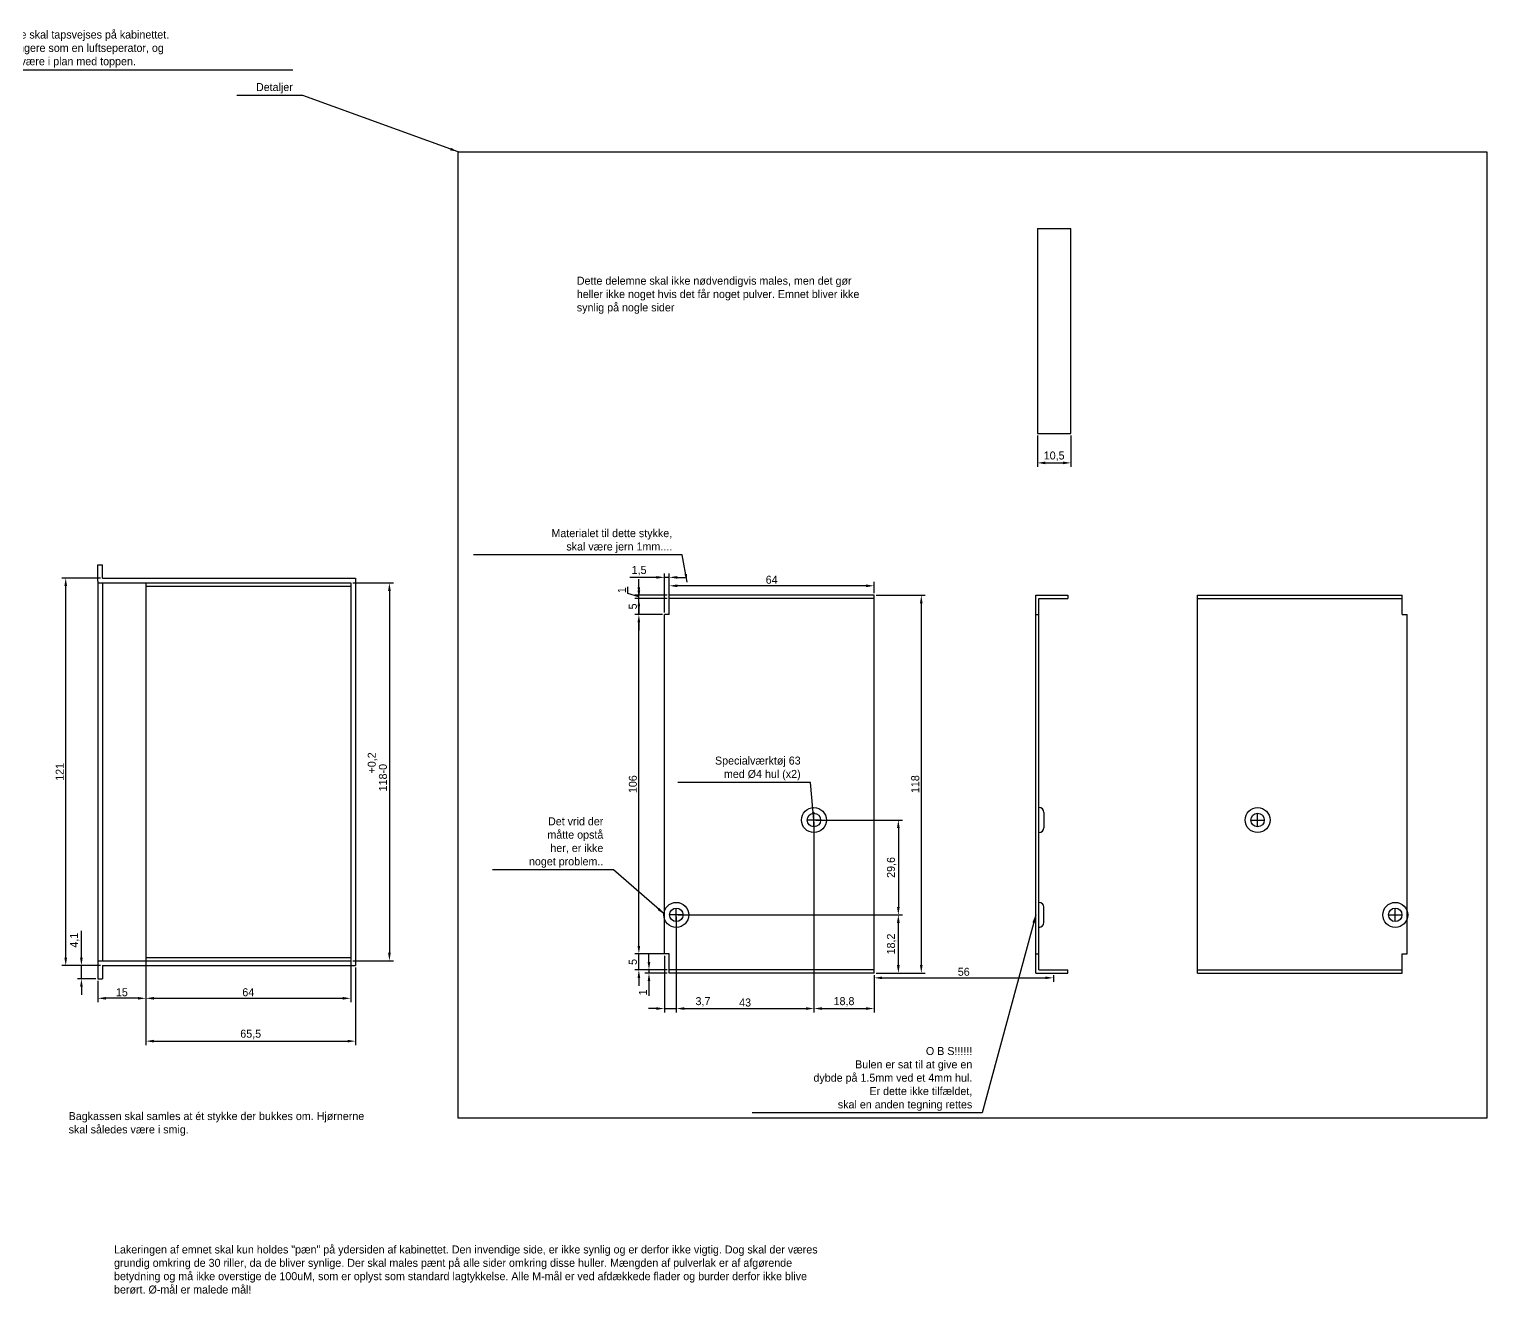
# Model space of a CAD drawing. Header units: millimetres. Extents: x -29 to 785, y -229 to 292.
# Drawn here: x 329.9 to 785.3, y -102.5 to 292.4 of the extents above; entities that cross this region are included whole.
import ezdxf

# ---------------------------------------------------------------- set-up
doc = ezdxf.new("R2010")
doc.units = ezdxf.units.MM
for name, color, linetype in [('Descriptive Text', 9, 'Continuous'), ('dimensions', 151, 'Continuous'), ('underneath', 9, 'Continuous')]:
    doc.layers.add(name, color=color, linetype=linetype)
doc.dimstyles.new('ISO-25', dxfattribs={"dimtxt": 2.5, "dimasz": 2.5, "dimexe": 1.25, "dimexo": 0.625, "dimtad": 1, "dimtxsty": 'Standard', "dimcen": 2.5, "dimadec": 0, "dimazin": 0, "dimtfac": 1, "dimtmove": 0, "dimatfit": 3, "dimfxl": 0, "dimarcsym": 0})

# ---------------------------------------------------------------- blocks, each defined once
blk = doc.blocks.new('*D28')
at = {"layer": 'Defpoints', "color": 0}
for p in [(430.4, 119.5), (430.4, 1.5), (442.48, 1.5)]:
    blk.add_point(p, dxfattribs=at)
at = {"layer": 'dimensions', "color": 0, "lineweight": -2}
for p, q in [((431.02, 119.5), (443.73, 119.5)), ((442.48, 117), (442.48, 4)), ((431.02, 1.5), (443.73, 1.5))]:
    blk.add_line(p, q, dxfattribs=at)
at = {"layer": 'dimensions', "color": 0}
for points in [[(442.07, 117), (442.9, 117), (442.48, 119.5)], [(442.07, 4), (442.9, 4), (442.48, 1.5)]]:
    blk.add_solid(points, dxfattribs=at)
at = {"layer": 'dimensions', "color": 0, "insert": (438.73, 60.5), "char_height": 2.5, "attachment_point": 5, "rotation": 90}
blk.add_mtext('118\\S+0,2^ -0;', dxfattribs=at)
blk = doc.blocks.new('*D29')
at = {"layer": 'Defpoints', "color": 0}
for p in [(366.4, 2.5), (351.4, -4.1), (351.4, -10.21)]:
    blk.add_point(p, dxfattribs=at)
at = {"layer": 'dimensions', "color": 0, "lineweight": -2}
for p, q in [((366.4, 1.88), (366.4, -11.46)), ((351.4, -4.72), (351.4, -11.46)), ((363.9, -10.21), (353.9, -10.21))]:
    blk.add_line(p, q, dxfattribs=at)
at = {"layer": 'dimensions', "color": 0}
for points in [[(353.9, -9.79), (353.9, -10.62), (351.4, -10.21)], [(363.9, -9.79), (363.9, -10.62), (366.4, -10.21)]]:
    blk.add_solid(points, dxfattribs=at)
at = {"layer": 'dimensions', "color": 0, "insert": (358.9, -8.33), "char_height": 2.5, "attachment_point": 5}
blk.add_mtext('15', dxfattribs=at)
blk = doc.blocks.new('*D30')
at = {"layer": 'Defpoints', "color": 0}
for p in [(366.4, 2.5), (430.4, 2.5), (430.4, -10.21)]:
    blk.add_point(p, dxfattribs=at)
at = {"layer": 'dimensions', "color": 0, "lineweight": -2}
for p, q in [((366.4, 1.88), (366.4, -11.46)), ((430.4, 1.88), (430.4, -11.46)), ((368.9, -10.21), (427.9, -10.21))]:
    blk.add_line(p, q, dxfattribs=at)
at = {"layer": 'dimensions', "color": 0}
for points in [[(368.9, -9.79), (368.9, -10.62), (366.4, -10.21)], [(427.9, -9.79), (427.9, -10.62), (430.4, -10.21)]]:
    blk.add_solid(points, dxfattribs=at)
at = {"layer": 'dimensions', "color": 0, "insert": (398.4, -8.33), "char_height": 2.5, "attachment_point": 5}
blk.add_mtext('64', dxfattribs=at)
blk = doc.blocks.new('*D31')
at = {"layer": 'Defpoints', "color": 0}
for p in [(529.9, 118.59), (529.9, 116.15), (593.9, 115.65)]:
    blk.add_point(p, dxfattribs=at)
at = {"layer": 'dimensions', "color": 0, "lineweight": -2}
for p, q in [((529.9, 116.77), (529.9, 119.84)), ((591.4, 118.59), (532.4, 118.59)), ((593.9, 116.27), (593.9, 119.84))]:
    blk.add_line(p, q, dxfattribs=at)
at = {"layer": 'dimensions', "color": 0}
for points in [[(532.4, 119), (532.4, 118.17), (529.9, 118.59)], [(591.4, 119), (591.4, 118.17), (593.9, 118.59)]]:
    blk.add_solid(points, dxfattribs=at)
at = {"layer": 'dimensions', "color": 0, "insert": (561.9, 120.46), "char_height": 2.5, "attachment_point": 5}
blk.add_mtext('64', dxfattribs=at)
blk = doc.blocks.new('*D33')
at = {"layer": 'Defpoints', "color": 0}
for p in [(593.9, 115.65), (593.9, -2.35), (608.64, -2.35)]:
    blk.add_point(p, dxfattribs=at)
at = {"layer": 'dimensions', "color": 0, "lineweight": -2}
for p, q in [((594.53, 115.65), (609.89, 115.65)), ((608.64, 113.15), (608.64, 0.15)), ((594.53, -2.35), (609.89, -2.35))]:
    blk.add_line(p, q, dxfattribs=at)
at = {"layer": 'dimensions', "color": 0}
for points in [[(608.22, 113.15), (609.05, 113.15), (608.64, 115.65)], [(608.22, 0.15), (609.05, 0.15), (608.64, -2.35)]]:
    blk.add_solid(points, dxfattribs=at)
at = {"layer": 'dimensions', "color": 0, "insert": (606.76, 56.65), "char_height": 2.5, "attachment_point": 5, "rotation": 90}
blk.add_mtext('118', dxfattribs=at)
blk = doc.blocks.new('*D105')
at = {"layer": 'Defpoints', "color": 0}
for p in [(346.27, 0), (352.9, 0), (351.4, -4.1)]:
    blk.add_point(p, dxfattribs=at)
at = {"layer": 'dimensions', "color": 0, "lineweight": -2}
for p, q in [((346.27, 2.5), (346.27, 10.83)), ((352.27, 0), (345.02, 0)), ((346.27, -4.1), (346.27, 0)), ((350.77, -4.1), (345.02, -4.1)), ((346.27, -6.6), (346.27, -9.1))]:
    blk.add_line(p, q, dxfattribs=at)
at = {"layer": 'dimensions', "color": 0}
for points in [[(345.85, 2.5), (346.68, 2.5), (346.27, 0)], [(345.85, -6.6), (346.68, -6.6), (346.27, -4.1)]]:
    blk.add_solid(points, dxfattribs=at)
at = {"layer": 'dimensions', "color": 0, "insert": (344.18, 7.92), "char_height": 2.5, "attachment_point": 5, "rotation": 90}
blk.add_mtext('4,1', dxfattribs=at)
blk = doc.blocks.new('*D106')
at = {"layer": 'Defpoints', "color": 0}
for p in [(341.37, 121), (352.9, 121), (352.9, 0)]:
    blk.add_point(p, dxfattribs=at)
at = {"layer": 'dimensions', "color": 0, "lineweight": -2}
for p, q in [((352.27, 121), (340.12, 121)), ((341.37, 2.5), (341.37, 118.5)), ((352.27, 0), (340.12, 0))]:
    blk.add_line(p, q, dxfattribs=at)
at = {"layer": 'dimensions', "color": 0}
for points in [[(340.95, 118.5), (341.78, 118.5), (341.37, 121)], [(340.95, 2.5), (341.78, 2.5), (341.37, 0)]]:
    blk.add_solid(points, dxfattribs=at)
at = {"layer": 'dimensions', "color": 0, "insert": (339.49, 60.5), "char_height": 2.5, "attachment_point": 5, "rotation": 90}
blk.add_mtext('121', dxfattribs=at)
blk = doc.blocks.new('*D107')
at = {"layer": 'Defpoints', "color": 0}
for p in [(644.9, 166.15), (655.4, 166.15), (655.4, 156.96)]:
    blk.add_point(p, dxfattribs=at)
at = {"layer": 'dimensions', "color": 0, "lineweight": -2}
for p, q in [((644.9, 165.52), (644.9, 155.71)), ((655.4, 165.52), (655.4, 155.71)), ((647.4, 156.96), (652.9, 156.96))]:
    blk.add_line(p, q, dxfattribs=at)
at = {"layer": 'dimensions', "color": 0}
for points in [[(647.4, 157.38), (647.4, 156.54), (644.9, 156.96)], [(652.9, 157.38), (652.9, 156.54), (655.4, 156.96)]]:
    blk.add_solid(points, dxfattribs=at)
at = {"layer": 'dimensions', "color": 0, "insert": (650.15, 159.04), "char_height": 2.5, "attachment_point": 5}
blk.add_mtext('10,5', dxfattribs=at)
blk = doc.blocks.new('*D108')
at = {"layer": 'Defpoints', "color": 0}
for p in [(528.4, 121.22), (528.4, 109.65), (529.9, 109.65)]:
    blk.add_point(p, dxfattribs=at)
at = {"layer": 'dimensions', "color": 0, "lineweight": -2}
for p, q in [((525.9, 121.22), (517.57, 121.22)), ((528.4, 110.27), (528.4, 122.47)), ((529.9, 121.22), (528.4, 121.22)), ((529.9, 110.27), (529.9, 122.47)), ((532.4, 121.22), (534.9, 121.22))]:
    blk.add_line(p, q, dxfattribs=at)
at = {"layer": 'dimensions', "color": 0}
for points in [[(525.9, 121.63), (525.9, 120.8), (528.4, 121.22)], [(532.4, 121.63), (532.4, 120.8), (529.9, 121.22)]]:
    blk.add_solid(points, dxfattribs=at)
at = {"layer": 'dimensions', "color": 0, "insert": (520.49, 123.3), "char_height": 2.5, "attachment_point": 5}
blk.add_mtext('1,5', dxfattribs=at)
blk = doc.blocks.new('*D109')
at = {"layer": 'Defpoints', "color": 0}
for p in [(523.57, -1.35), (529.9, -1.35), (529.9, -2.35)]:
    blk.add_point(p, dxfattribs=at)
at = {"layer": 'dimensions', "color": 0, "lineweight": -2}
for p, q in [((523.57, 1.15), (523.57, 3.65)), ((529.28, -1.35), (522.32, -1.35)), ((529.28, -2.35), (522.32, -2.35)), ((523.57, -1.35), (523.57, -2.35)), ((523.57, -4.85), (523.57, -9.44))]:
    blk.add_line(p, q, dxfattribs=at)
at = {"layer": 'dimensions', "color": 0}
for points in [[(523.15, 1.15), (523.98, 1.15), (523.57, -1.35)], [(523.15, -4.85), (523.98, -4.85), (523.57, -2.35)]]:
    blk.add_solid(points, dxfattribs=at)
at = {"layer": 'dimensions', "color": 0, "insert": (521.69, -8.39), "char_height": 2.5, "attachment_point": 5, "rotation": 90}
blk.add_mtext('1', dxfattribs=at)
blk = doc.blocks.new('*D110')
at = {"layer": 'Defpoints', "color": 0}
for p in [(520.41, 3.65), (529.9, 3.65), (529.9, -1.35)]:
    blk.add_point(p, dxfattribs=at)
at = {"layer": 'dimensions', "color": 0, "lineweight": -2}
for p, q in [((520.41, 6.15), (520.41, 8.65)), ((529.28, 3.65), (519.16, 3.65)), ((520.41, -1.35), (520.41, 3.65)), ((529.28, -1.35), (519.16, -1.35)), ((520.41, -3.85), (520.41, -6.35))]:
    blk.add_line(p, q, dxfattribs=at)
at = {"layer": 'dimensions', "color": 0}
for points in [[(520, 6.15), (520.83, 6.15), (520.41, 3.65)], [(520, -3.85), (520.83, -3.85), (520.41, -1.35)]]:
    blk.add_solid(points, dxfattribs=at)
at = {"layer": 'dimensions', "color": 0, "insert": (518.54, 1.15), "char_height": 2.5, "attachment_point": 5, "rotation": 90}
blk.add_mtext('5', dxfattribs=at)
blk = doc.blocks.new('*D111')
at = {"layer": 'Defpoints', "color": 0}
for p in [(520.41, 109.65), (528.4, 109.65), (529.9, 3.65)]:
    blk.add_point(p, dxfattribs=at)
at = {"layer": 'dimensions', "color": 0, "lineweight": -2}
for p, q in [((527.78, 109.65), (519.16, 109.65)), ((520.41, 6.15), (520.41, 107.15)), ((529.28, 3.65), (519.16, 3.65))]:
    blk.add_line(p, q, dxfattribs=at)
at = {"layer": 'dimensions', "color": 0}
for points in [[(520, 107.15), (520.83, 107.15), (520.41, 109.65)], [(520, 6.15), (520.83, 6.15), (520.41, 3.65)]]:
    blk.add_solid(points, dxfattribs=at)
at = {"layer": 'dimensions', "color": 0, "insert": (518.54, 56.65), "char_height": 2.5, "attachment_point": 5, "rotation": 90}
blk.add_mtext('106', dxfattribs=at)
blk = doc.blocks.new('*D112')
at = {"layer": 'Defpoints', "color": 0}
for p in [(520.41, 114.65), (529.9, 114.65), (528.4, 109.65)]:
    blk.add_point(p, dxfattribs=at)
at = {"layer": 'dimensions', "color": 0, "lineweight": -2}
for p, q in [((520.41, 117.15), (520.41, 119.65)), ((529.28, 114.65), (519.16, 114.65)), ((520.41, 109.65), (520.41, 114.65)), ((527.78, 109.65), (519.16, 109.65)), ((520.41, 107.15), (520.41, 104.65))]:
    blk.add_line(p, q, dxfattribs=at)
at = {"layer": 'dimensions', "color": 0}
for points in [[(520, 117.15), (520.83, 117.15), (520.41, 114.65)], [(520, 107.15), (520.83, 107.15), (520.41, 109.65)]]:
    blk.add_solid(points, dxfattribs=at)
at = {"layer": 'dimensions', "color": 0, "insert": (518.54, 112.15), "char_height": 2.5, "attachment_point": 5, "rotation": 90}
blk.add_mtext('5', dxfattribs=at)
blk = doc.blocks.new('*D113')
at = {"layer": 'Defpoints', "color": 0}
for p in [(520.41, 115.65), (529.9, 115.65), (529.9, 114.65)]:
    blk.add_point(p, dxfattribs=at)
at = {"layer": 'dimensions', "color": 0, "lineweight": -2}
for p, q in [((520.41, 118.15), (520.41, 120.65)), ((516.98, 116.18), (516.98, 118.26)), ((520.41, 115.15), (516.98, 116.18)), ((529.28, 115.65), (519.16, 115.65)), ((529.28, 114.65), (519.16, 114.65)), ((520.41, 114.65), (520.41, 115.65)), ((520.41, 114.65), (520.41, 115.65)), ((520.41, 112.15), (520.41, 109.65))]:
    blk.add_line(p, q, dxfattribs=at)
at = {"layer": 'dimensions', "color": 0}
for points in [[(520, 118.15), (520.83, 118.15), (520.41, 115.65)], [(520, 112.15), (520.83, 112.15), (520.41, 114.65)]]:
    blk.add_solid(points, dxfattribs=at)
at = {"layer": 'dimensions', "color": 0, "insert": (515.1, 117.22), "char_height": 2.5, "attachment_point": 5, "rotation": 90}
blk.add_mtext('1', dxfattribs=at)
blk = doc.blocks.new('*D114')
at = {"layer": 'Defpoints', "color": 0}
for p in [(366.4, 2.5), (431.9, 0), (431.9, -23.58)]:
    blk.add_point(p, dxfattribs=at)
at = {"layer": 'dimensions', "color": 0, "lineweight": -2}
for p, q in [((366.4, 1.88), (366.4, -24.83)), ((431.9, -0.62), (431.9, -24.83)), ((368.9, -23.58), (429.4, -23.58))]:
    blk.add_line(p, q, dxfattribs=at)
at = {"layer": 'dimensions', "color": 0}
for points in [[(368.9, -23.16), (368.9, -23.99), (366.4, -23.58)], [(429.4, -23.16), (429.4, -23.99), (431.9, -23.58)]]:
    blk.add_solid(points, dxfattribs=at)
at = {"layer": 'dimensions', "color": 0, "insert": (399.15, -21.49), "char_height": 2.5, "attachment_point": 5}
blk.add_mtext('65,5', dxfattribs=at)
blk = doc.blocks.new('*D115')
at = {"layer": 'Defpoints', "color": 0}
for p in [(593.9, -2.35), (649.9, -2.35), (649.9, -3.82)]:
    blk.add_point(p, dxfattribs=at)
at = {"layer": 'dimensions', "color": 0, "lineweight": -2}
for p, q in [((593.9, -2.98), (593.9, -5.07)), ((596.4, -3.82), (647.4, -3.82)), ((649.9, -2.98), (649.9, -5.07))]:
    blk.add_line(p, q, dxfattribs=at)
at = {"layer": 'dimensions', "color": 0}
for points in [[(596.4, -3.4), (596.4, -4.23), (593.9, -3.82)], [(647.4, -3.4), (647.4, -4.23), (649.9, -3.82)]]:
    blk.add_solid(points, dxfattribs=at)
at = {"layer": 'dimensions', "color": 0, "insert": (621.9, -1.94), "char_height": 2.5, "attachment_point": 5}
blk.add_mtext('56', dxfattribs=at)
blk = doc.blocks.new('*D116')
at = {"layer": 'Defpoints', "color": 0}
for p in [(532.1, 15.85), (528.4, 3.65), (532.1, -13.4)]:
    blk.add_point(p, dxfattribs=at)
at = {"layer": 'dimensions', "color": 0, "lineweight": -2}
for p, q in [((532.1, 15.22), (532.1, -14.65)), ((528.4, 3.02), (528.4, -14.65)), ((525.9, -13.4), (523.4, -13.4)), ((528.4, -13.4), (532.1, -13.4)), ((534.6, -13.4), (543.77, -13.4))]:
    blk.add_line(p, q, dxfattribs=at)
at = {"layer": 'dimensions', "color": 0}
for points in [[(525.9, -12.99), (525.9, -13.82), (528.4, -13.4)], [(534.6, -12.99), (534.6, -13.82), (532.1, -13.4)]]:
    blk.add_solid(points, dxfattribs=at)
at = {"layer": 'dimensions', "color": 0, "insert": (540.44, -11.32), "char_height": 2.5, "attachment_point": 5}
blk.add_mtext('3,7', dxfattribs=at)
blk = doc.blocks.new('*D117')
at = {"layer": 'Defpoints', "color": 0}
for p in [(575.1, 45.45), (532.1, 15.85), (575.1, -13.4)]:
    blk.add_point(p, dxfattribs=at)
at = {"layer": 'dimensions', "color": 0, "lineweight": -2}
for p, q in [((575.1, 44.82), (575.1, -14.65)), ((532.1, 15.22), (532.1, -14.65)), ((534.6, -13.4), (572.6, -13.4))]:
    blk.add_line(p, q, dxfattribs=at)
at = {"layer": 'dimensions', "color": 0}
for points in [[(534.6, -12.99), (534.6, -13.82), (532.1, -13.4)], [(572.6, -12.99), (572.6, -13.82), (575.1, -13.4)]]:
    blk.add_solid(points, dxfattribs=at)
at = {"layer": 'dimensions', "color": 0, "insert": (553.6, -11.53), "char_height": 2.5, "attachment_point": 5}
blk.add_mtext('43', dxfattribs=at)
blk = doc.blocks.new('*D118')
at = {"layer": 'Defpoints', "color": 0}
for p in [(575.1, 45.45), (593.9, -2.35), (593.9, -13.4)]:
    blk.add_point(p, dxfattribs=at)
at = {"layer": 'dimensions', "color": 0, "lineweight": -2}
for p, q in [((575.1, 44.82), (575.1, -14.65)), ((593.9, -2.98), (593.9, -14.65)), ((577.6, -13.4), (591.4, -13.4))]:
    blk.add_line(p, q, dxfattribs=at)
at = {"layer": 'dimensions', "color": 0}
for points in [[(577.6, -12.99), (577.6, -13.82), (575.1, -13.4)], [(591.4, -12.99), (591.4, -13.82), (593.9, -13.4)]]:
    blk.add_solid(points, dxfattribs=at)
at = {"layer": 'dimensions', "color": 0, "insert": (584.5, -11.32), "char_height": 2.5, "attachment_point": 5}
blk.add_mtext('18,8', dxfattribs=at)
blk = doc.blocks.new('*D119')
at = {"layer": 'Defpoints', "color": 0}
for p in [(532.1, 15.85), (601.47, 15.85), (593.9, -2.35)]:
    blk.add_point(p, dxfattribs=at)
at = {"layer": 'dimensions', "color": 0, "lineweight": -2}
for p, q in [((532.73, 15.85), (602.72, 15.85)), ((601.47, 0.15), (601.47, 13.35)), ((594.53, -2.35), (602.72, -2.35))]:
    blk.add_line(p, q, dxfattribs=at)
at = {"layer": 'dimensions', "color": 0}
for points in [[(601.05, 13.35), (601.89, 13.35), (601.47, 15.85)], [(601.05, 0.15), (601.89, 0.15), (601.47, -2.35)]]:
    blk.add_solid(points, dxfattribs=at)
at = {"layer": 'dimensions', "color": 0, "insert": (599.39, 6.75), "char_height": 2.5, "attachment_point": 5, "rotation": 90}
blk.add_mtext('18,2', dxfattribs=at)
blk = doc.blocks.new('*D120')
at = {"layer": 'Defpoints', "color": 0}
for p in [(575.1, 45.45), (532.1, 15.85), (601.47, 15.85)]:
    blk.add_point(p, dxfattribs=at)
at = {"layer": 'dimensions', "color": 0, "lineweight": -2}
for p, q in [((575.73, 45.45), (602.72, 45.45)), ((601.47, 42.95), (601.47, 18.35)), ((532.73, 15.85), (602.72, 15.85))]:
    blk.add_line(p, q, dxfattribs=at)
at = {"layer": 'dimensions', "color": 0}
for points in [[(601.05, 42.95), (601.89, 42.95), (601.47, 45.45)], [(601.05, 18.35), (601.89, 18.35), (601.47, 15.85)]]:
    blk.add_solid(points, dxfattribs=at)
at = {"layer": 'dimensions', "color": 0, "insert": (599.39, 30.65), "char_height": 2.5, "attachment_point": 5, "rotation": 90}
blk.add_mtext('29,6', dxfattribs=at)

msp = doc.modelspace()

# ---------------------------------------------------------------- linework, layer by layer
for p, q in [((644.904, 230.147), (644.904, 166.147)), ((644.904, 230.147), (655.404, 230.147)), ((655.404, 166.147), (655.404, 230.147)), ((644.904, 166.147), (655.404, 166.147)), ((351.4, 125.1), (352.9, 125.1)), ((351.4, 120), (351.4, 125.1)), ((352.9, 121), (352.9, 125.1)), ((351.4, 120), (351.4, 1)), ((351.4, 119.5), (430.4, 119.5)), ((352.9, 121), (431.9, 121)), ((352.9, 119.5), (352.9, 1.5)), ((430.4, 119.5), (430.4, 1.5)), ((431.9, 121), (431.9, 0)), ((593.904, 115.647), (529.904, 115.647)), ((529.904, 109.647), (529.904, 115.647)), ((593.904, 114.647), (529.904, 114.647)), ((593.904, -2.353), (593.904, 115.647)), ((644.404, 115.647), (654.404, 115.647)), ((644.404, -2.353), (644.404, 115.647)), ((645.404, 114.647), (654.404, 114.647)), ((645.404, -1.353), (645.404, 114.647)), ((654.404, 115.647), (654.404, 114.647)), ((694.904, 115.647), (758.904, 115.647)), ((694.904, -2.353), (694.904, 115.647)), ((694.904, 114.647), (758.904, 114.647)), ((758.904, 109.647), (758.904, 115.647)), ((529.904, 109.647), (528.404, 109.647)), ((528.404, 3.647), (528.404, 109.647)), ((644.404, 109.647), (645.404, 109.647)), ((758.904, 109.647), (760.404, 109.647)), ((760.404, 3.647), (760.404, 109.647)), ((575.104, 43.347), (575.104, 47.547)), ((646.904, 47.847), (646.904, 43.047)), ((713.704, 43.347), (713.704, 47.547)), ((577.204, 45.447), (573.004, 45.447)), ((711.604, 45.447), (715.804, 45.447)), ((646.904, 13.447), (646.904, 18.247)), ((534.204, 15.847), (530.004, 15.847)), ((532.104, 13.747), (532.104, 17.947)), ((754.604, 15.847), (758.804, 15.847)), ((756.704, 13.747), (756.704, 17.947)), ((351.4, 1.5), (430.4, 1.5)), ((351.4, 1), (351.4, -4.1)), ((352.9, 0), (431.9, 0)), ((352.9, 0), (352.9, -4.1)), ((529.904, 3.647), (528.404, 3.647)), ((529.904, -2.353), (529.904, 3.647)), ((644.404, 3.647), (645.404, 3.647)), ((758.904, 3.647), (760.404, 3.647)), ((758.904, -2.353), (758.904, 3.647)), ((351.4, -4.1), (352.9, -4.1)), ((593.906, -1.353), (529.904, -1.353)), ((593.904, -2.353), (529.904, -2.353)), ((644.404, -2.353), (654.404, -2.353)), ((645.404, -1.353), (654.404, -1.353)), ((654.404, -2.353), (654.404, -1.353)), ((694.904, -1.353), (758.904, -1.353)), ((694.904, -2.353), (758.904, -2.353))]:
    msp.add_line(p, q)
for centre, radius in [((575.104, 45.447), 3.9), ((575.104, 45.447), 2.1), ((713.704, 45.447), 3.9), ((713.704, 45.447), 2.1), ((532.104, 15.847), 3.9), ((756.704, 15.847), 3.9), ((532.104, 15.847), 2.1), ((756.704, 15.847), 2.1)]:
    msp.add_circle(centre, radius)
for centre, start, end in [((645.404, 47.847), 0, 90), ((645.404, 43.047), 270, 0), ((645.404, 18.247), 0, 90), ((645.404, 13.447), 270, 360)]:
    msp.add_arc(centre, 1.5, start, end)
at = {"layer": 'underneath'}
for p, q in [((366.4, 119.5), (366.4, 1.5)), ((366.4, 118.5), (430.4, 118.5)), ((366.4, 2.5), (430.4, 2.5))]:
    msp.add_line(p, q, dxfattribs=at)
msp.add_lwpolyline([(463.923, 254.11), (785.316, 254.11), (785.316, -47.641), (463.923, -47.641)], close=True, dxfattribs=at)

# ---------------------------------------------------------------- texts
at = {"layer": 'Descriptive Text', "char_height": 2.5}
for s, insert, attachment_point in [('Dette stykke skal tapsvejses på kabinettet.\\PDet skal fungere som en luftseperator, og\\Pskal derfor være i plan med toppen.', (310.697, 280.354), 7), ('Detaljer', (412.319, 272.297), 9), ('Materialet til dette stykke,\\P skal være jern 1mm....', (530.82, 128.858), 9), ('Specialværktøj 63 \\Pmed Ø4 hul (x2)', (570.95, 57.845), 9), ('Det vrid der\\P måtte opstå \\Pher, er ikke\\P noget problem..', (509.314, 30.549), 9), ('O B S!!!!!!\\PBulen er sat til at give en \\Pdybde på 1.5mm ved et 4mm hul.\\PEr dette ikke tilfældet, \\Pskal en anden tegning rettes', (624.571, -45.336), 9)]:
    msp.add_mtext(s, dxfattribs=dict(at, insert=insert, attachment_point=attachment_point))
at = {"layer": 'Descriptive Text', "char_height": 2.5, "attachment_point": 1}
for s, insert, width in [('Dette delemne skal ikke nødvendigvis males, men det gør heller ikke noget hvis det får noget pulver. Emnet bliver ikke synlig på nogle sider', (501.032, 215.09), 89.2825), ('Bagkassen skal samles at ét stykke der bukkes om. Hjørnerne skal således være i smig.', (342.277, -45.722), 97.6771), ('Lakeringen af emnet skal kun holdes "pæn" på ydersiden af kabinettet. Den invendige side, er ikke synlig og er derfor ikke vigtig. Dog skal der væres grundig omkring de 30 riller, da de bliver synlige. Der skal males pænt på alle sider omkring disse huller. Mængden af pulverlak er af afgørende betydning og må ikke overstige de 100uM, som er oplyst som standard lagtykkelse. Alle M-mål er ved afdækkede flader og burder derfor ikke blive berørt. Ø-mål er malede mål! ', (356.456, -87.375), 221.955)]:
    msp.add_mtext(s, dxfattribs=dict(at, insert=insert, width=width))

# ---------------------------------------------------------------- dimensions: what is measured, and where the dimension line sits
at = {"layer": 'dimensions'}
for base, p1, p2, picture, middle in [((655.404, 156.96), (644.904, 166.147), (655.404, 166.147), '*D107', (650.154, 159.044)), ((528.404, 121.217), (529.904, 109.647), (528.404, 109.647), '*D108', (520.487, 123.3)), ((529.904, 118.587), (593.904, 115.647), (529.904, 116.147), '*D31', (561.904, 120.462)), ((532.104, -13.403), (528.404, 3.647), (532.104, 15.847), '*D116', (540.437, -11.32)), ((351.4, -10.208), (366.4, 2.5), (351.4, -4.1), '*D29', (358.9, -8.333)), ((430.4, -10.208), (366.4, 2.5), (430.4, 2.5), '*D30', (398.4, -8.333)), ((431.9, -23.576), (366.4, 2.5), (431.9, 0), '*D114', (399.15, -21.493)), ((649.904, -3.815), (593.904, -2.353), (649.904, -2.353), '*D115', (621.904, -1.94))]:
    dim = msp.add_linear_dim(base=base, p1=p1, p2=p2, dimstyle='ISO-25', dxfattribs=at)
    dim.commit()
    dim.dimension.update_dxf_attribs({"geometry": picture, "text_midpoint": middle})
for base, p1, p2, picture, middle in [((341.367, 121), (352.9, 0), (352.9, 121), '*D106', (339.492, 60.5)), ((608.636, -2.353), (593.904, 115.647), (593.904, -2.353), '*D33', (606.761, 56.647)), ((601.471, 15.847), (575.104, 45.447), (532.104, 15.847), '*D120', (599.388, 30.647)), ((601.471, 15.847), (593.904, -2.353), (532.104, 15.847), '*D119', (599.388, 6.747)), ((346.268, 0), (351.4, -4.1), (352.9, 0), '*D105', (344.185, 7.917))]:
    dim = msp.add_linear_dim(base=base, p1=p1, p2=p2, angle=90, dimstyle='ISO-25', dxfattribs=at)
    dim.commit()
    dim.dimension.update_dxf_attribs({"geometry": picture, "text_midpoint": middle})
for base, p1, p2, override, picture, middle in [((442.484, 1.5), (430.4, 119.5), (430.4, 1.5), {"dimgap": 0.625, "dimtol": 1, "dimlim": 0, "dimtp": 0.2, "dimtm": 1e-09}, '*D28', (438.734, 60.5)), ((520.413, 115.647), (529.904, 114.647), (529.904, 115.647), {"dimtmove": 1}, '*D113', (515.1, 116.804)), ((520.413, 114.647), (528.404, 109.647), (529.904, 114.647), {"dimtmove": 1}, '*D112', (518.538, 112.147)), ((520.413, 109.647), (529.904, 3.647), (528.404, 109.647), {"dimtmove": 1}, '*D111', (518.538, 56.647)), ((520.413, 3.647), (529.904, -1.353), (529.904, 3.647), {"dimtmove": 1}, '*D110', (518.538, 1.147))]:
    dim = msp.add_linear_dim(base=base, p1=p1, p2=p2, angle=90, dimstyle='ISO-25', override=override, dxfattribs=at)
    dim.commit()
    dim.dimension.update_dxf_attribs({"geometry": picture, "text_midpoint": middle})
for base, p1, p2, picture, middle in [((575.104, -13.403), (532.104, 15.847), (575.104, 45.447), '*D117', (553.604, -11.528)), ((593.904, -13.403), (575.104, 45.447), (593.904, -2.353), '*D118', (584.504, -11.32))]:
    dim = msp.add_linear_dim(base=base, p1=p1, p2=p2, dimstyle='ISO-25', override={"dimtmove": 1}, dxfattribs=at)
    dim.commit()
    dim.dimension.update_dxf_attribs({"geometry": picture, "text_midpoint": middle})
dim = msp.add_linear_dim(base=(523.567, -1.353), p1=(529.904, -2.353), p2=(529.904, -1.353), angle=90, dimstyle='ISO-25', dxfattribs=at)
dim.commit()
dim.dimension.update_dxf_attribs({"geometry": '*D109', "text_midpoint": (523.567, -8.394), "dimtype": 160})

# ---------------------------------------------------------------- leaders
at = {"layer": 'Descriptive Text', "annotation_type": 0, "has_hookline": 1}
for points, hookline_direction, text_width in [([(272, 218), (307.572, 279.729), (310.072, 279.729)], 0, 101.667), ([(463.923, 254.11), (415.444, 271.672), (412.944, 271.672)], 1, 17.5), ([(535.512, 119.751), (533.945, 128.233), (531.445, 128.233)], 1, 62.083), ([(575.104, 45.447), (574.075, 57.22), (571.575, 57.22)], 1, 38.333), ([(528.404, 16.048), (512.439, 29.924), (509.939, 29.924)], 1, 34.583), ([(644.404, 15.847), (627.696, -45.961), (625.196, -45.961)], 1, 68.75)]:
    msp.add_leader(points, dimstyle='ISO-25', dxfattribs=dict(at, hookline_direction=hookline_direction, text_width=text_width))

doc.saveas('drawing.dxf')
